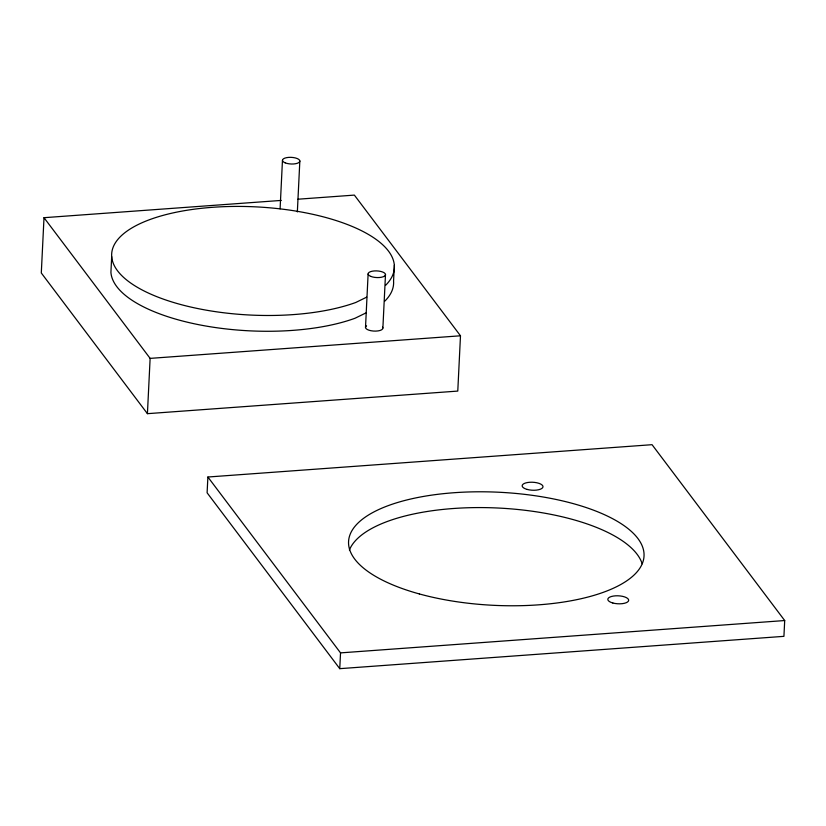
<?xml version="1.0" encoding="UTF-8"?>
<svg xmlns="http://www.w3.org/2000/svg" width="826" height="826" viewBox="0 0 826 826"><rect width="100%" height="100%" fill="white"/><g stroke="black" fill="none" stroke-linecap="round" stroke-linejoin="round"><path stroke-width="1.24" d="M281.263 200.419L44.005 217.692L41.3 272.983L147.42 413.671L457.78 391.08L460.485 335.79L354.364 195.101L297.938 199.211M111.686 256.597L110.921 272.384A141.525 54.165 2.8 0 0 201.874 325.299A141.525 54.165 2.8 0 0 355.015 318.258L365.939 312.93M147.42 413.671L150.125 358.381L44.005 217.692M207.884 477.015L207.109 492.802L339.754 668.668L783.926 636.34L784.7 620.543L652.055 444.687L207.884 477.015L340.529 652.881L339.754 668.668M280.097 208.833L282.461 160.409M297.35 211.921L299.838 160.946M365.505 327.499L368.117 273.974M382.882 328.025L385.494 274.5M394.343 265.311L393.568 281.098A141.525 54.165 2.8 0 1 384.792 301.139M366.703 297.143L355.789 302.471A141.525 54.165 2.8 0 1 124.158 277.877A141.525 54.165 2.8 0 1 248.172 206.562A141.525 54.165 2.8 0 1 385.556 285.352M150.125 358.381L460.485 335.79M340.529 652.881L784.7 620.543M349.408 550.023A147.906 56.602 2.8 0 1 497.51 508A147.906 56.602 2.8 0 1 642.163 563.755M382.521 327.158A8.704 3.325 2.8 0 1 373.3 331.04A8.704 3.325 2.8 0 1 366.548 325.857M527.153 489.426A10.439 3.996 2.8 0 0 543.002 486.772A10.439 3.996 2.8 0 0 527.587 482.518A10.439 3.996 2.8 0 0 527.153 489.426M612.809 602.99A10.439 3.996 2.8 0 0 628.669 600.337A10.439 3.996 2.8 0 0 613.243 596.083A10.439 3.996 2.8 0 0 612.809 602.99M419.371 593.946A147.906 56.602 2.8 0 0 644.012 556.301A147.906 56.602 2.8 0 0 425.493 496.096A147.906 56.602 2.8 0 0 419.371 593.946M285.187 162.846A8.704 3.325 2.8 0 0 299.611 161.803A8.704 3.325 2.8 0 0 288.666 157.384A8.704 3.325 2.8 0 0 285.187 162.846M370.843 276.411A8.704 3.325 2.8 0 0 385.267 275.357A8.704 3.325 2.8 0 0 374.323 270.938A8.704 3.325 2.8 0 0 370.843 276.411"/></g></svg>
